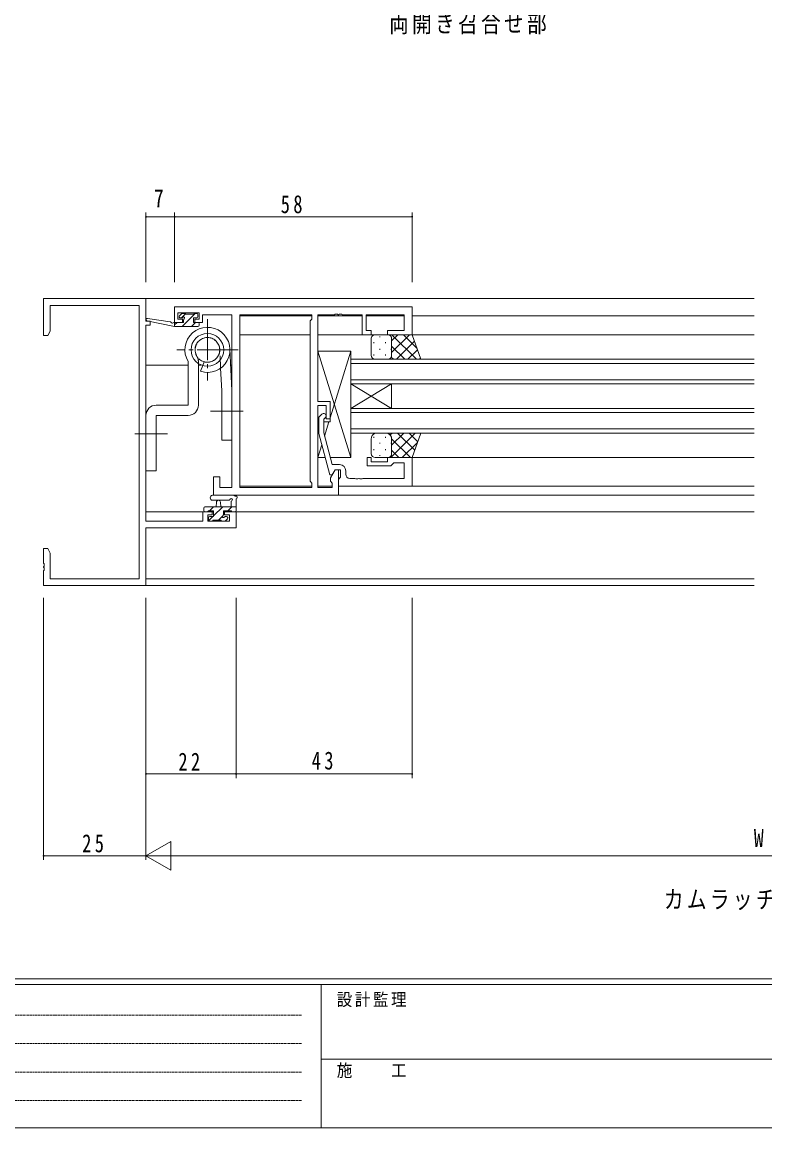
# Model space of a CAD drawing. Units: millimetres on the paper. Extents: x -397 to 397, y -282 to 282.
# Drawn here: x -209.4 to -28, y -282.1 to -12.2 of the extents above; entities that cross this region are included whole.
import ezdxf
from ezdxf.enums import TextEntityAlignment as Align

# ---------------------------------------------------------------- set-up
doc = ezdxf.new("R2010")
doc.units = ezdxf.units.MM
for name, pattern in [('USER1', [0.375, 0.25, -0.125]), ('USER2', [13, 10, -1, 1, -1]), ('USER4', [4, 3, -1])]:
    doc.linetypes.add(name, pattern=pattern)
for name, color, linetype, lineweight in [('0-1_YKK_ZWAK', 7, 'Continuous', 18), ('0-3_YKK_11', 7, 'Continuous', 18), ('0-4_YKK_12', 2, 'Continuous', 18), ('0-6_YKK_13', 4, 'Continuous', 18), ('0-7_YKK_D', 6, 'Continuous', 18)]:
    doc.layers.add(name, color=color, linetype=linetype, lineweight=lineweight)
doc.layers.add('0-2_USER1', color=7, linetype='Continuous')
doc.styles.add('ＭＳ ゴシック', font='')
doc.styles.get('ＭＳ ゴシック').set_extended_font_data('MS Gothic')

msp = doc.modelspace()

# ---------------------------------------------------------------- linework, layer by layer
at = {"layer": '0-1_YKK_ZWAK'}
for p, q in [((376.092, -245.688), (-393.908, -245.688)), ((338.292, -247.088), (-393.908, -247.088)), ((-136.308, -247.088), (-136.308, -282.088)), ((-136.308, -265.287), (-7.508, -265.287)), ((-393.908, -282.088), (338.292, -282.088))]:
    msp.add_line(p, q, dxfattribs=at)
at = {"layer": '0-1_YKK_ZWAK', "linetype": 'USER1'}
for p, q in [((-389.31, -254.6), (-141.117, -254.6)), ((-389.31, -261.529), (-141.117, -261.529)), ((-389.31, -268.457), (-141.117, -268.457)), ((-389.31, -275.386), (-141.117, -275.386))]:
    msp.add_line(p, q, dxfattribs=at)
at = {"layer": '0-3_YKK_11'}
for p, q in [((-204.13, -88.688), (-204.13, -79.688)), ((-204.13, -79.688), (-179.13, -79.688)), ((-202.5, -81.318), (-202.5, -87.596)), ((-180.76, -81.318), (-202.5, -81.318)), ((-180.76, -148.058), (-180.76, -81.318)), ((-172.13, -85.488), (-172.13, -81.688)), ((-172.13, -81.688), (-114.13, -81.688)), ((-165.33, -83.618), (-165.33, -84.418)), ((-158.13, -83.618), (-165.33, -83.618)), ((-158.13, -125.758), (-158.13, -83.618)), ((-138.63, -83.618), (-156.2, -83.618)), ((-156.2, -83.618), (-156.2, -125.758)), ((-156.2, -83.618), (-156.2, -125.758)), ((-137.13, -83.618), (-137.13, -104.788)), ((-126.33, -83.618), (-131.172, -83.618)), ((-126.33, -88.488), (-126.33, -83.618)), ((-116.06, -83.618), (-125.33, -83.618)), ((-125.33, -83.618), (-125.33, -87.488)), ((-116.06, -87.488), (-116.06, -83.618)), ((-114.13, -81.688), (-114.13, -88.488)), ((-178.13, -86.188), (-179.13, -86.188)), ((-179.13, -86.188), (-179.13, -133.958)), ((-178.13, -85.188), (-178.13, -86.188)), ((-170.23, -85.488), (-172.13, -85.488)), ((-170.23, -84.688), (-170.23, -85.488)), ((-167.23, -85.488), (-167.23, -84.688)), ((-165.33, -85.488), (-167.23, -85.488)), ((-165.33, -84.418), (-165.33, -85.488)), ((-139.06, -124.258), (-139.06, -85.118)), ((-137.13, -105.788), (-137.13, -125.758)), ((-136.154, -107.863), (-136.93, -108.639)), ((-136.93, -108.639), (-136.93, -112.584)), ((-135.73, -109.136), (-135.306, -108.712)), ((-135.73, -112.426), (-135.73, -109.136)), ((-162.63, -123.188), (-161.13, -123.188)), ((-162.63, -127.688), (-162.63, -123.188)), ((-161.13, -123.188), (-161.13, -125.758)), ((-132.13, -121.488), (-132.13, -127.688)), ((-130.33, -122.558), (-130.33, -121.688)), ((-127.355, -123.678), (-127.905, -123.678)), ((-161.13, -125.758), (-158.13, -125.758)), ((-156.2, -125.758), (-138.63, -125.758)), ((-138.63, -124.688), (-139.06, -124.258)), ((-138.63, -125.758), (-138.63, -124.688)), ((-137.13, -125.758), (-133.63, -125.758)), ((-133.63, -125.758), (-133.63, -124.688)), ((-132.13, -125.488), (-114.13, -125.488)), ((-132.13, -127.688), (-162.63, -127.688)), ((-159.93, -132.488), (-159.93, -131.688)), ((-159.93, -131.688), (-157.13, -131.688)), ((-157.13, -131.688), (-157.13, -135.588)), ((-179.13, -133.958), (-165.23, -133.958)), ((-164.03, -133.958), (-158.76, -133.958)), ((-158.76, -132.488), (-159.93, -132.488)), ((-158.76, -133.958), (-158.76, -132.488)), ((-179.13, -135.588), (-179.13, -149.688)), ((-157.13, -135.588), (-179.13, -135.588)), ((-202.5, -148.058), (-180.76, -148.058)), ((-179.13, -149.688), (-204.13, -149.688))]:
    msp.add_line(p, q, dxfattribs=at)
for points in [[(-179.13, -79.688), (-179.13, -85.188), (-178.13, -85.188)], [(-167.23, -84.688), (-166.13, -84.688), (-166.13, -83.188), (-171.33, -83.188), (-171.33, -84.688), (-170.23, -84.688)], [(-139.06, -85.118), (-138.63, -84.688), (-138.63, -83.618)], [(-131.172, -83.618), (-131.355, -83.498), (-131.905, -83.498), (-132.088, -83.618), (-132.172, -83.618), (-132.355, -83.498), (-132.905, -83.498), (-133.088, -83.618), (-137.13, -83.618)], [(-202.5, -87.596), (-203.13, -88.688), (-204.13, -88.688)], [(-125.33, -87.488), (-124.13, -87.488), (-124.13, -88.488), (-126.33, -88.488)], [(-114.13, -88.488), (-120.13, -88.488), (-120.13, -87.488), (-116.06, -87.488)], [(-137.13, -104.788), (-134.13, -104.788), (-134.13, -108.988), (-135.13, -108.988), (-135.13, -105.788), (-137.13, -105.788)], [(-136.93, -112.584), (-134.223, -122.688), (-133.623, -122.688), (-132.93, -121.488), (-131.63, -121.488), (-131.63, -123.288), (-131.83, -123.488), (-132.13, -123.788), (-132.13, -125.488)], [(-131.83, -120.188), (-133.65, -120.188), (-135.73, -112.426)], [(-114.13, -125.488), (-114.13, -118.488), (-120.13, -118.488), (-120.13, -119.488), (-124.13, -119.488), (-124.13, -118.488), (-125.13, -118.488), (-125.13, -120.488), (-119.33, -120.488), (-118.83, -119.988), (-118.63, -119.788), (-116.06, -119.788), (-116.06, -123.558), (-126.172, -123.558), (-126.355, -123.678), (-126.905, -123.678), (-127.088, -123.558), (-127.172, -123.558), (-127.355, -123.678)], [(-133.63, -124.688), (-134.06, -124.258), (-134.06, -123.445), (-132.93, -121.488), (-132.13, -121.488)], [(-127.905, -123.678), (-128.088, -123.558), (-129.33, -123.558)], [(-165.23, -133.958), (-165.23, -131.688), (-162.93, -131.688), (-162.93, -132.488), (-164.03, -132.488), (-164.03, -133.958)], [(-204.13, -149.688), (-204.13, -146.146), (-204.01, -145.963), (-204.01, -145.413), (-204.13, -145.229), (-204.13, -145.146), (-204.01, -144.963), (-204.01, -144.413), (-204.13, -144.229), (-204.13, -140.688), (-203.13, -140.688), (-202.5, -141.779), (-202.5, -148.058)]]:
    msp.add_lwpolyline(points, dxfattribs=at)
for centre, radius, start, end in [((-135.73, -108.288), 0.6, 314.99999, 135.00001), ((-131.83, -121.688), 1.5, 0.00001, 89.99999), ((-129.33, -122.558), 1, 180.00001, 269.99999)]:
    msp.add_arc(centre, radius, start, end, dxfattribs=at)
at = {"layer": '0-4_YKK_12'}
for p, q in [((-179.43, -79.688), (-30.63, -79.688)), ((-156.198, -83.888), (-138.631, -83.888)), ((-137.128, -83.888), (-126.331, -83.888)), ((-125.328, -83.888), (-116.061, -83.888)), ((-114.13, -83.888), (-30.63, -83.888)), ((-156.2, -88.488), (-139.06, -88.488)), ((-137.13, -88.488), (-30.63, -88.488)), ((-179.13, -95.888), (-168.829, -95.888)), ((-166.329, -95.888), (-165.65, -95.888)), ((-158.439, -95.888), (-158.13, -95.888)), ((-30.63, -94.488), (-129.13, -94.488)), ((-129.13, -94.488), (-129.13, -100.488)), ((-129.13, -95.488), (-30.63, -95.488)), ((-30.63, -99.488), (-129.13, -99.488)), ((-129.13, -100.488), (-129.13, -106.488)), ((-129.13, -100.488), (-30.63, -100.488)), ((-129.13, -100.488), (-119.13, -106.488)), ((-129.13, -106.488), (-119.13, -100.488)), ((-119.13, -100.488), (-119.13, -106.488)), ((-129.13, -106.488), (-129.13, -112.488)), ((-30.63, -106.488), (-129.13, -106.488)), ((-129.13, -107.488), (-30.63, -107.488)), ((-30.63, -111.488), (-129.13, -111.488)), ((-129.13, -112.488), (-30.63, -112.488)), ((-119.83, -118.488), (-30.63, -118.488)), ((-156.198, -125.488), (-138.631, -125.488)), ((-137.128, -125.488), (-133.631, -125.488)), ((-132.13, -125.488), (-30.63, -125.488)), ((-138.43, -127.688), (-30.63, -127.688)), ((-179.13, -131.688), (-162.63, -131.688)), ((-160.23, -131.688), (-30.63, -131.688)), ((-179.13, -148.058), (-30.63, -148.058)), ((-179.43, -149.688), (-30.63, -149.688))]:
    msp.add_line(p, q, dxfattribs=at)
at = {"layer": '0-6_YKK_13'}
for p, q in [((-170.442, -83.376), (-170.942, -83.876)), ((-169.448, -83.405), (-170.43, -84.388)), ((-167.085, -83.288), (-170.285, -86.488)), ((-169.63, -83.288), (-170.23, -83.288)), ((-167.43, -83.488), (-169.43, -83.488)), ((-166.73, -83.288), (-167.23, -83.288)), ((-166.43, -84.088), (-166.43, -83.588)), ((-172.128, -86.488), (-178.889, -85.081)), ((-173.242, -85.314), (-178.784, -84.491)), ((-172.128, -85.488), (-172.215, -85.474)), ((-169.93, -85.488), (-172.128, -85.488)), ((-172.128, -86.488), (-172.128, -85.488)), ((-171.53, -85.488), (-172.128, -86.085)), ((-170.73, -84.388), (-170.391, -84.388)), ((-169.93, -84.849), (-169.93, -85.488)), ((-167.04, -85.488), (-168.04, -86.488)), ((-167.53, -84.388), (-166.73, -84.388)), ((-167.53, -85.488), (-167.53, -84.388)), ((-166.43, -85.488), (-167.53, -85.488)), ((-166.13, -86.188), (-166.13, -85.788)), ((-166.43, -86.488), (-172.128, -86.488)), ((-123.13, -88.488), (-120.13, -88.488)), ((-122.05, -88.908), (-122.05, -89.108)), ((-119.13, -89.98), (-117.637, -88.488)), ((-119.13, -92.809), (-114.809, -88.488)), ((-113.057, -94.488), (-119.057, -88.488)), ((-112.964, -91.752), (-116.228, -88.488)), ((-124.13, -93.488), (-124.13, -89.488)), ((-123.465, -90.323), (-123.465, -90.523)), ((-120.635, -90.323), (-120.635, -90.523)), ((-119.13, -89.488), (-119.13, -93.088)), ((-119.13, -89.488), (-119.13, -93.488)), ((-115.885, -94.488), (-119.13, -91.243)), ((-117.98, -94.488), (-113.564, -90.072)), ((-158.637, -91.915), (-158.133, -102.064)), ((-129.13, -92.488), (-137.13, -92.488)), ((-137.13, -92.488), (-137.13, -104.788)), ((-129.13, -118.488), (-137.13, -92.488)), ((-129.13, -92.488), (-134.13, -108.738)), ((-129.13, -118.488), (-129.13, -92.488)), ((-129.13, -117.888), (-129.13, -93.888)), ((-123.465, -93.353), (-123.465, -93.553)), ((-122.05, -91.938), (-122.05, -92.138)), ((-120.635, -93.353), (-120.635, -93.553)), ((-118.714, -94.488), (-119.246, -93.955)), ((-119.22, -91.938), (-119.22, -92.138)), ((-115.152, -94.488), (-112.82, -92.156)), ((-112.323, -94.488), (-112.075, -94.24)), ((-168.829, -95.046), (-168.829, -105.688)), ((-166.329, -105.688), (-166.329, -95.529)), ((-165.269, -96.022), (-165.83, -97.418)), ((-160.63, -102.188), (-160.892, -96.633)), ((-120.13, -94.488), (-123.13, -94.488)), ((-160.63, -114.188), (-160.63, -102.188)), ((-158.133, -102.064), (-158.13, -114.188)), ((-168.829, -105.688), (-176.63, -105.688)), ((-179.13, -108.188), (-179.13, -121.688)), ((-176.63, -108.188), (-168.829, -108.188)), ((-176.63, -121.688), (-176.63, -108.188)), ((-136.93, -109.788), (-137.13, -109.788)), ((-136.93, -109.788), (-137.13, -109.788)), ((-137.13, -109.788), (-137.13, -118.488)), ((-134.453, -109.788), (-135.513, -113.234)), ((-120.13, -112.488), (-123.13, -112.488)), ((-119.476, -112.954), (-119.01, -112.488)), ((-119.353, -118.488), (-113.353, -112.488)), ((-119.13, -115.436), (-116.181, -112.488)), ((-113.486, -116.686), (-117.684, -112.488)), ((-112.742, -114.602), (-114.856, -112.488)), ((-111.998, -112.517), (-112.027, -112.488)), ((-158.13, -114.188), (-160.63, -114.188)), ((-136.177, -115.392), (-137.13, -118.488)), ((-124.13, -113.988), (-124.13, -117.488)), ((-123.465, -113.623), (-123.465, -113.423)), ((-122.05, -115.038), (-122.05, -114.838)), ((-120.635, -113.623), (-120.635, -113.423)), ((-119.22, -115.038), (-119.22, -114.838)), ((-114.513, -118.488), (-119.13, -113.871)), ((-119.13, -117.488), (-119.13, -113.988)), ((-119.13, -117.488), (-119.13, -114.388)), ((-116.524, -118.488), (-112.8, -114.763)), ((-137.13, -118.488), (-135.348, -118.488)), ((-134.106, -118.488), (-129.13, -118.488)), ((-123.465, -116.653), (-123.465, -116.453)), ((-123.13, -118.488), (-120.13, -118.488)), ((-122.05, -118.068), (-122.05, -117.868)), ((-120.635, -116.653), (-120.635, -116.453)), ((-119.22, -117.902), (-119.22, -117.868)), ((-117.341, -118.488), (-119.13, -116.699)), ((-179.13, -121.688), (-176.63, -121.688)), ((-162.858, -127.688), (-157.695, -127.688)), ((-162.858, -128.888), (-158.897, -128.89)), ((-162.03, -130.488), (-161.928, -129.343)), ((-160.83, -130.488), (-160.932, -129.343)), ((-158.33, -129.307), (-158.33, -130.488)), ((-157.13, -131.388), (-157.13, -128.707)), ((-165.03, -130.788), (-165.03, -131.388)), ((-157.13, -130.488), (-164.73, -130.488)), ((-164.73, -131.688), (-164.13, -131.688)), ((-162.648, -130.488), (-163.648, -131.488)), ((-160.403, -130.488), (-162.63, -132.714)), ((-160.23, -132.427), (-160.23, -131.488)), ((-160.23, -131.488), (-158.23, -131.488)), ((-158.158, -130.488), (-159.158, -131.488)), ((-158.03, -131.688), (-157.43, -131.688)), ((-163.83, -133.188), (-163.83, -133.688)), ((-162.803, -132.888), (-163.775, -133.86)), ((-163.53, -133.988), (-163.03, -133.988)), ((-162.83, -133.788), (-160.73, -133.788)), ((-160.459, -132.789), (-161.458, -133.788)), ((-160.53, -133.988), (-159.93, -133.988)), ((-159.43, -132.888), (-159.769, -132.888)), ((-159.718, -133.9), (-159.218, -133.4))]:
    msp.add_line(p, q, dxfattribs=at)
at = {"layer": '0-6_YKK_13', "linetype": 'USER2'}
for p, q in [((-164.13, -84.688), (-164.13, -99.688)), ((-156.63, -92.188), (-171.63, -92.188)), ((-155.379, -107.188), (-163.381, -107.188)), ((-173.879, -112.689), (-181.881, -112.689))]:
    msp.add_line(p, q, dxfattribs=at)
at = {"layer": '0-6_YKK_13', "linetype": 'USER4'}
for p, q in [((-160.892, -96.633), (-161.108, -92.045)), ((-166.329, -95.529), (-166.329, -95.093)), ((-164.903, -95.112), (-165.269, -96.022))]:
    msp.add_line(p, q, dxfattribs=at)
at = {"layer": '0-6_YKK_13'}
for points in [[(-120.13, -94.488), (-111.987, -94.488), (-114.13, -88.488), (-120.13, -88.488)], [(-137.13, -104.788), (-134.13, -104.788), (-134.13, -109.788), (-135.73, -109.788)], [(-120.13, -112.488), (-111.987, -112.488), (-114.13, -118.488), (-120.13, -118.488)], [(-163.93, -131.488), (-162.63, -131.488), (-162.63, -132.888), (-163.53, -132.888)]]:
    msp.add_lwpolyline(points, dxfattribs=at)
msp.add_circle((-164.13, -92.188), 4, dxfattribs=at)
at = {"layer": '0-6_YKK_13', "linetype": 'USER4'}
msp.add_circle((-164.13, -92.188), 3, dxfattribs=at)
at = {"layer": '0-6_YKK_13'}
for centre, radius, start, end in [((-170.23, -83.588), 0.3, 90, 135), ((-169.63, -83.488), 0.2, 0, 90), ((-167.23, -83.488), 0.2, 90, 180), ((-166.73, -83.588), 0.3, 0, 90), ((-178.828, -84.788), 0.3, 81.55064, 258.25019), ((-173.286, -85.611), 0.3, 21.55064, 81.55064), ((-172.728, -85.391), 0.3, 201.55064, 320.80246), ((-172.263, -85.77), 0.3, 80.80246, 140.80246), ((-170.73, -84.088), 0.3, 135, 270), ((-170.391, -84.088), 0.3, 270, 326.94427), ((-169.93, -84.388), 0.25, 303.05573, 146.94427), ((-169.63, -84.849), 0.3, 123.05573, 180), ((-166.73, -84.088), 0.3, 270, 0), ((-166.43, -85.788), 0.3, 0, 90), ((-166.43, -86.188), 0.3, 270, 0), ((-164.13, -92.188), 5.5, 251.99529, 211.3077), ((-123.13, -89.488), 1, 89.9999, 179.9999), ((-120.13, -89.488), 1, 359.9999, 89.9999), ((-123.13, -93.488), 1, 179.9999, 269.9999), ((-120.13, -93.488), 1, 269.9999, 359.9999), ((-176.63, -108.188), 2.5, 90, 180), ((-168.829, -105.688), 2.5, 270, 0), ((-122.598, -113.926), 1.534, 110.30881, 182.3117), ((-120.662, -113.926), 1.534, 357.68843, 69.69136), ((-123.13, -117.488), 1, 180.0001, 270.0001), ((-120.13, -117.488), 1, 270.0001, 0.0001), ((-162.857, -128.288), 0.6, 89.95977, 269.95977), ((-161.43, -129.388), 0.5, 5.09207, 174.90793), ((-158.896, -128.59), 0.3, 269.95977, 340.81024), ((-158.33, -128.788), 0.3, 300, 160.81024), ((-158.03, -129.307), 0.3, 120, 180), ((-157.695, -127.988), 0.3, 40.52878, 90), ((-157.239, -127.598), 0.3, 220.52878, 280.52878), ((-157.13, -128.188), 0.3, 300, 100.52878), ((-156.83, -128.707), 0.3, 120, 180), ((-164.73, -130.788), 0.3, 90, 180), ((-164.73, -131.388), 0.3, 180, 270), ((-164.13, -131.488), 0.2, 270, 0), ((-158.03, -131.488), 0.2, 180, 270), ((-157.43, -131.388), 0.3, 270, 0), ((-163.53, -133.188), 0.3, 90, 180), ((-163.53, -133.688), 0.3, 180, 270), ((-163.03, -133.788), 0.2, 270, 0), ((-160.53, -133.788), 0.2, 180, 270), ((-160.23, -132.888), 0.25, 123.05573, 326.94427), ((-160.53, -132.427), 0.3, 303.05573, 0), ((-159.769, -133.188), 0.3, 90, 146.94427), ((-159.93, -133.688), 0.3, 270, 315), ((-159.43, -133.188), 0.3, 315, 90)]:
    msp.add_arc(centre, radius, start, end, dxfattribs=at)
at = {"layer": '0-6_YKK_13', "linetype": 'USER4'}
for centre, radius, start, end in [((-164.13, -92.188), 3.025, 255.18169, 211.7314), ((-168.829, -95.093), 2.5, 0, 31.7314)]:
    msp.add_arc(centre, radius, start, end, dxfattribs=at)
at = {"layer": '0-7_YKK_D'}
for p, q in [((-179.13, -75.688), (-179.13, -58.688)), ((-172.13, -75.688), (-172.13, -58.688)), ((-172.13, -75.688), (-172.13, -58.688)), ((-114.13, -75.688), (-114.13, -58.688)), ((-172.13, -59.688), (-179.13, -59.688)), ((-114.13, -59.688), (-172.13, -59.688)), ((-204.13, -152.688), (-204.13, -216.688)), ((-179.13, -152.688), (-179.13, -196.688)), ((-179.13, -152.688), (-179.13, -216.688)), ((-179.13, -152.688), (-179.13, -216.688)), ((-157.13, -152.688), (-157.13, -196.688)), ((-157.13, -152.688), (-157.13, -196.688)), ((-114.13, -152.688), (-114.13, -196.688)), ((-157.13, -195.688), (-179.13, -195.688)), ((-114.13, -195.688), (-157.13, -195.688)), ((-179.13, -215.688), (-173.068, -212.188)), ((-173.068, -219.188), (-173.068, -212.188)), ((-204.13, -215.688), (-179.13, -215.688)), ((-179.13, -215.688), (-173.068, -219.188)), ((-179.13, -215.688), (-167.005, -215.688)), ((113.87, -215.688), (-172.13, -215.688))]:
    msp.add_line(p, q, dxfattribs=at)
for centre, start, end in [((-179.13, -59.688), 0, 180), ((-179.13, -59.688), 180, 0), ((-172.13, -59.688), 0, 180), ((-172.13, -59.688), 0, 180), ((-172.13, -59.688), 180, 0), ((-172.13, -59.688), 180, 0), ((-114.13, -59.688), 0, 180), ((-114.13, -59.688), 180, 0), ((-179.13, -195.688), 0, 180), ((-179.13, -195.688), 180, 0), ((-157.13, -195.688), 0, 180), ((-157.13, -195.688), 0, 180), ((-157.13, -195.688), 180, 0), ((-157.13, -195.688), 180, 0), ((-114.13, -195.688), 0, 180), ((-114.13, -195.688), 180, 0), ((-204.13, -215.688), 0, 180), ((-204.13, -215.688), 180, 0)]:
    msp.add_arc(centre, 0.106, start, end, dxfattribs=at)

# ---------------------------------------------------------------- texts
at = {"layer": '0-1_YKK_ZWAK', "char_height": 3.079, "attachment_point": 7, "style": 'ＭＳ ゴシック'}
for s, insert in [('\\T1.17;\\W0.9;設計監理', (-132.539, -252.62)), ('\\T1.17;\\W0.9;施\u3000\u3000工', (-132.539, -269.942))]:
    msp.add_mtext(s, dxfattribs=dict(at, insert=insert))
at = {"layer": '0-2_USER1', "char_height": 4.399, "attachment_point": 7, "style": 'ＭＳ ゴシック'}
for s, insert in [('\\T1.17;\\W0.8;両開き召合せ部', (-119.769, -15.158)), ('\\T1.17;\\W0.8;カムラッチハンドル', (-52.641, -228.959))]:
    msp.add_mtext(s, dxfattribs=dict(at, insert=insert))
at = {"layer": '0-7_YKK_D', "color": 7, "style": 'ＭＳ ゴシック', "width": 0.8}
for s, p in [('7', (-177.177, -58.688)), ('W', (-30.665, -214.888))]:
    msp.add_text(s, height=4.399, dxfattribs=at).set_placement(p, align=Align.BOTTOM_LEFT)
at = {"layer": '0-7_YKK_D', "color": 7, "char_height": 4.399, "attachment_point": 7, "style": 'ＭＳ ゴシック'}
for s, insert in [('\\T1.37;\\W0.75;58', (-146.224, -58.888)), ('\\T1.37;\\W0.75;22', (-171.224, -194.888)), ('\\T1.37;\\W0.75;43', (-138.663, -194.688)), ('\\T1.37;\\W0.75;25', (-194.712, -214.888))]:
    msp.add_mtext(s, dxfattribs=dict(at, insert=insert))

doc.saveas('drawing.dxf')
